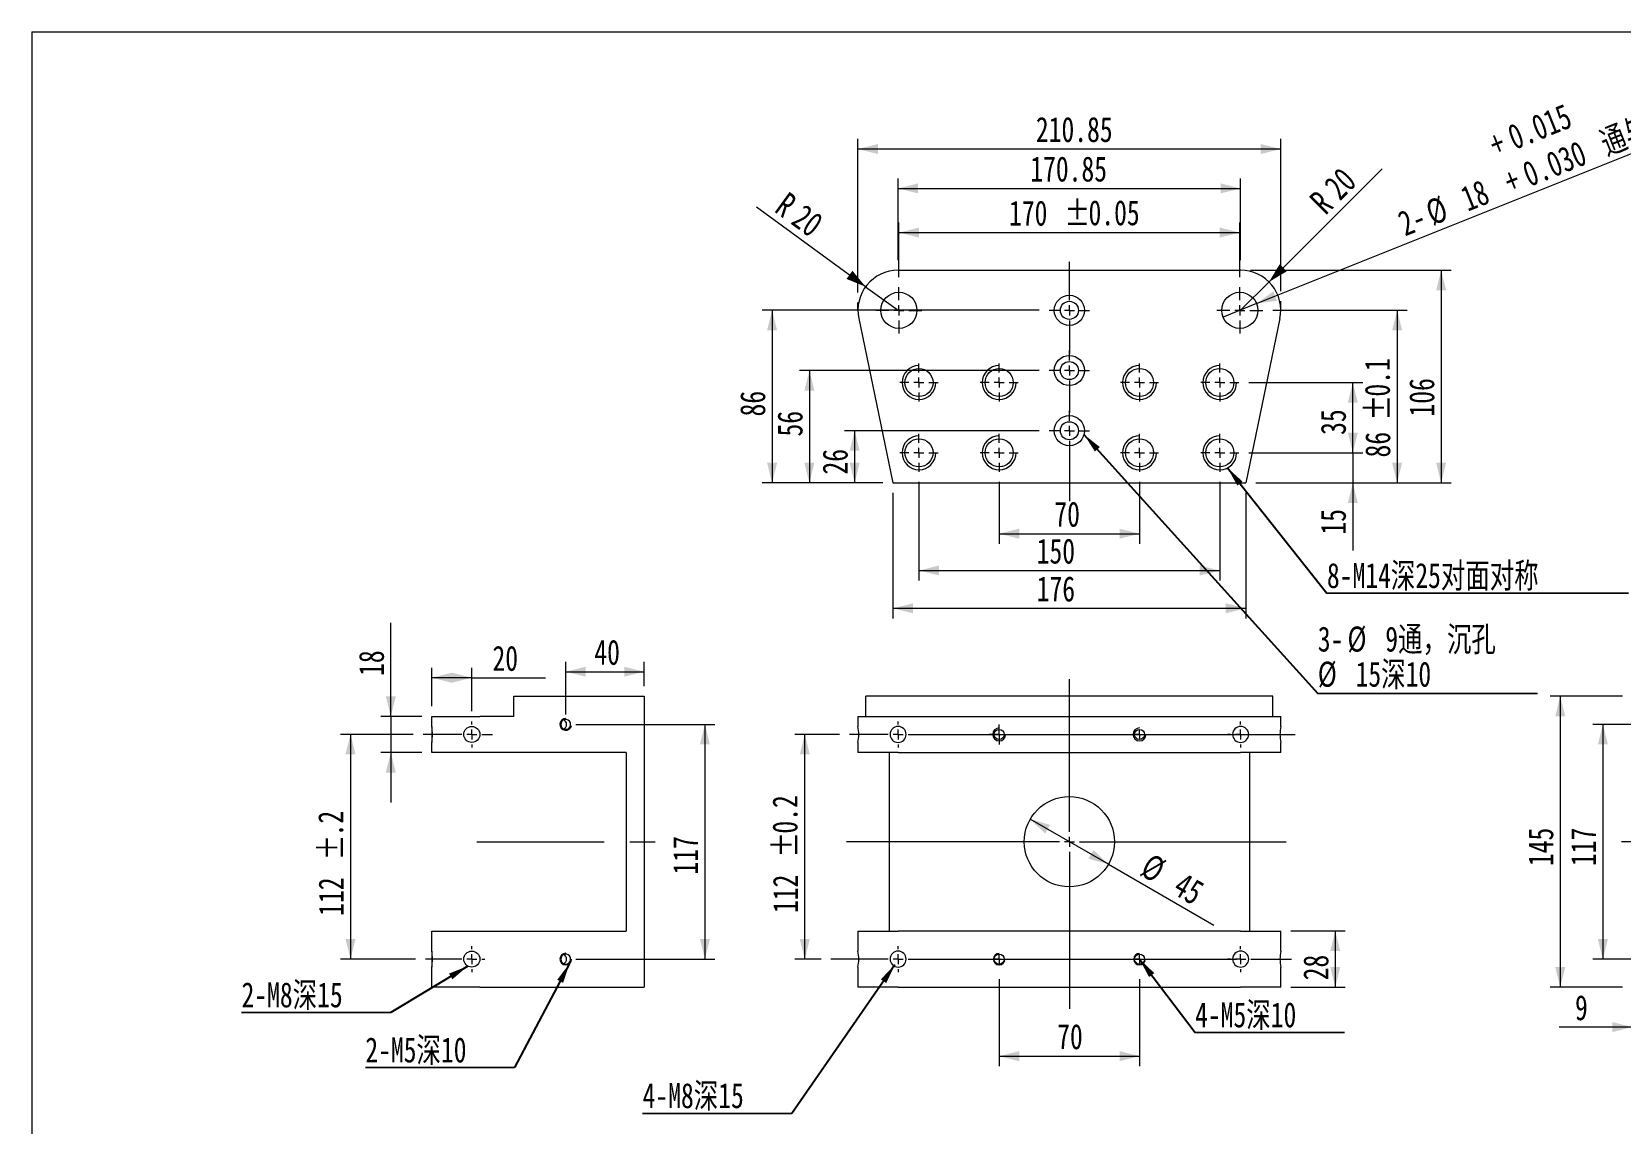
# Model space of a CAD drawing. Header units: millimetres. Extents: x 8 to 270, y 5 to 208.
# Drawn here: x 8.4 to 166.8, y 99.3 to 208.1 of the extents above; entities that cross this region are included whole.
import ezdxf

# ---------------------------------------------------------------- set-up
doc = ezdxf.new("R2010")
doc.units = ezdxf.units.MM
doc.linetypes.add('CENTERX2', pattern=[20.32, 12.7, -2.54, 2.54, -2.54])
doc.styles.add('SLDTEXTSTYLE0', font='TXT', dxfattribs={"width": 0.75})
doc.dimstyles.new('SLDDIMSTYLE0', dxfattribs={"dimtxt": 2.5, "dimasz": 2, "dimexe": 0, "dimexo": 0.0625, "dimtad": 1, "dimtoh": 1, "dimlfac": 5, "dimzin": 12, "dimdsep": 46, "dimtxsty": 'SLDTEXTSTYLE0', "dimsah": 1, "dimcen": 0.09, "dimadec": 0, "dimazin": 0, "dimtfac": 1, "dimtmove": 0, "dimatfit": 3, "dimfxl": 1, "dimtolj": 1, "dimtzin": 12, "dimarcsym": 0})
doc.dimstyles.new('SLDDIMSTYLE1', dxfattribs={"dimtxt": 2.5, "dimasz": 2, "dimexe": 0, "dimexo": 0.0625, "dimtad": 1, "dimtoh": 1, "dimlfac": 5, "dimzin": 12, "dimdsep": 46, "dimtxsty": 'SLDTEXTSTYLE0', "dimsah": 1, "dimcen": 0.09, "dimadec": 0, "dimazin": 0, "dimtfac": 1, "dimtofl": 0, "dimtmove": 0, "dimatfit": 3, "dimfxl": 1, "dimtolj": 1, "dimtzin": 12, "dimarcsym": 0})
doc.dimstyles.new('SLDDIMSTYLE2', dxfattribs={"dimtxt": 2, "dimasz": 2, "dimexe": 0, "dimexo": 0.0625, "dimgap": 0.5, "dimtad": 0, "dimtih": 1, "dimtoh": 1, "dimdec": 0, "dimzin": 0, "dimdsep": 46, "dimtxsty": 'Standard', "dimsah": 1, "dimcen": 0.09, "dimadec": 0, "dimazin": 0, "dimtfac": 1, "dimtdec": 0, "dimtofl": 0, "dimtmove": 0, "dimatfit": 3, "dimfxl": 1, "dimtolj": 1, "dimtzin": 0, "dimarcsym": 0})
doc.dimstyles.new('SLDDIMSTYLE4', dxfattribs={"dimtxt": 2.5, "dimasz": 2, "dimexe": 0, "dimexo": 0.0625, "dimtad": 1, "dimtoh": 1, "dimlfac": 5, "dimzin": 12, "dimdsep": 46, "dimtxsty": 'SLDTEXTSTYLE0', "dimsah": 1, "dimcen": 0.09, "dimadec": 0, "dimazin": 0, "dimtfac": 1, "dimtofl": 0, "dimtmove": 0, "dimatfit": 3, "dimfxl": 1, "dimtolj": 1, "dimtzin": 12, "dimarcsym": 0})
doc.dimstyles.new('SLDDIMSTYLE5', dxfattribs={"dimtxt": 2.5, "dimasz": 2, "dimexe": 0, "dimexo": 0.0625, "dimtad": 1, "dimtoh": 1, "dimdec": 3, "dimlfac": 5, "dimzin": 12, "dimdsep": 46, "dimtxsty": 'SLDTEXTSTYLE0', "dimsah": 1, "dimcen": 0.09, "dimadec": 0, "dimazin": 0, "dimtol": 1, "dimtp": 0.015, "dimtm": -0.03, "dimtfac": 1, "dimtdec": 3, "dimtmove": 0, "dimatfit": 3, "dimfxl": 1, "dimtolj": 1, "dimtzin": 0, "dimarcsym": 0})

# ---------------------------------------------------------------- blocks, each defined once
blk = doc.blocks.new('*D3')
at = {"color": 7, "linetype": 'Continuous', "lineweight": 0}
for q in [(107.97, 129.58), (126.29, 119)]:
    blk.add_line((115.76, 125.08), q, dxfattribs=at)
for points in [[(107.97, 129.58), (109.45, 128.14), (109.95, 129.01)], [(115.76, 125.08), (114.28, 126.51), (113.78, 125.64)]]:
    blk.add_solid(points, dxfattribs=at)
at = {"color": 7, "linetype": 'Continuous', "lineweight": 0, "char_height": 2.5, "attachment_point": 1, "rotation": 330, "style": 'SLDTEXTSTYLE0'}
for s, insert in [('%%c', (120.03, 126.27)), ('45', (123.3, 124.38))]:
    blk.add_mtext(s, dxfattribs=dict(at, insert=insert))
blk = doc.blocks.new('*D4')
at = {"color": 7, "linetype": 'Continuous', "lineweight": 0}
for p, q in [((88.94, 138.03), (84.48, 138.03)), ((85.48, 115.63), (85.48, 138.03)), ((87.1, 115.63), (84.48, 115.63))]:
    blk.add_line(p, q, dxfattribs=at)
for points in [[(85.48, 138.03), (84.98, 136.03), (85.98, 136.03)], [(85.48, 115.63), (85.98, 117.63), (84.98, 117.63)]]:
    blk.add_solid(points, dxfattribs=at)
at = {"color": 7, "linetype": 'Continuous', "lineweight": 0, "char_height": 2.5, "attachment_point": 1, "rotation": 90, "style": 'SLDTEXTSTYLE0'}
for s, insert in [('0.2', (82.25, 128.14)), ('%%p', (82.29, 125.76)), ('112', (82.29, 120.22))]:
    blk.add_mtext(s, dxfattribs=dict(at, insert=insert))
blk = doc.blocks.new('*D5')
at = {"color": 7, "linetype": 'Continuous', "lineweight": 0}
for p, q in [((133.95, 118.43), (139.39, 118.43)), ((138.39, 118.43), (138.39, 112.83)), ((133.95, 112.83), (139.39, 112.83))]:
    blk.add_line(p, q, dxfattribs=at)
for points in [[(138.39, 118.43), (137.89, 116.43), (138.89, 116.43)], [(138.39, 112.83), (138.89, 114.83), (137.89, 114.83)]]:
    blk.add_solid(points, dxfattribs=at)
at = {"color": 7, "linetype": 'Continuous', "lineweight": 0, "insert": (135.2, 113.51), "char_height": 2.5, "attachment_point": 1, "rotation": 90, "style": 'SLDTEXTSTYLE0'}
blk.add_mtext('28', dxfattribs=at)
blk = doc.blocks.new('*D6')
at = {"color": 7, "linetype": 'Continuous', "lineweight": 0}
for p, q in [((104.87, 113.63), (104.87, 104.95)), ((118.87, 113.63), (118.87, 104.95)), ((104.87, 105.95), (118.87, 105.95))]:
    blk.add_line(p, q, dxfattribs=at)
for points in [[(104.87, 105.95), (106.87, 105.45), (106.87, 106.45)], [(118.87, 105.95), (116.87, 106.45), (116.87, 105.45)]]:
    blk.add_solid(points, dxfattribs=at)
at = {"color": 7, "linetype": 'Continuous', "lineweight": 0, "insert": (110.65, 109.15), "char_height": 2.5, "attachment_point": 1, "style": 'SLDTEXTSTYLE0'}
blk.add_mtext('70', dxfattribs=at)
blk = doc.blocks.new('SW_NOTE_2')
at = {"color": 0, "linetype": 'Continuous', "lineweight": 0}
for p, q in [((0, 0), (14.89, 0)), ((14.89, 0), (0, 0)), ((0, 0), (14.89, 0)), ((14.89, 0), (0, 0)), ((0, 0), (14.89, 0)), ((14.89, 0), (0, 0))]:
    blk.add_line(p, q, dxfattribs=at)
at = {"color": 0, "linetype": 'Continuous', "lineweight": 0, "insert": (0, 3.02), "char_height": 2.5, "attachment_point": 1, "style": 'SLDTEXTSTYLE0'}
blk.add_mtext('4-M5深10', dxfattribs=at)
blk = doc.blocks.new('SW_CENTERMARKSYMBOL_0')
at = {"color": 0, "linetype": 'Continuous', "lineweight": 0}
for p, q in [((0, 1), (0, 16.22)), ((-1, 0), (-22.23, 0)), ((0, 0), (-0.5, 0)), ((0, 0), (0, 0.5)), ((0, 0), (0, -0.5)), ((0, 0), (0.5, 0)), ((1, 0), (21.62, 0)), ((0, -1), (0, -16.67))]:
    blk.add_line(p, q, dxfattribs=at)
blk = doc.blocks.new('SW_CENTERMARKSYMBOL_1')
at = {"color": 0, "linetype": 'Continuous', "lineweight": 0}
for p, q in [((-1, 0), (-4.84, 0)), ((0, 0), (-0.5, 0)), ((0, 1), (0, 1.3)), ((0, 0), (0, 0.5)), ((0, 0), (0, -0.5)), ((0, 0), (0.5, 0)), ((1, 0), (39.6, 0)), ((0, -1), (0, -1.3))]:
    blk.add_line(p, q, dxfattribs=at)
blk = doc.blocks.new('SW_CENTERMARKSYMBOL_2')
at = {"color": 0, "linetype": 'Continuous', "lineweight": 0}
for p, q in [((-1, 0), (-6.69, 0)), ((0, 0), (-0.5, 0)), ((0, 1), (0, 1.3)), ((0, 0), (0, 0.5)), ((0, 0), (0, -0.5)), ((0, 0), (0.5, 0)), ((1, 0), (33.74, 0)), ((0, -1), (0, -1.3))]:
    blk.add_line(p, q, dxfattribs=at)
blk = doc.blocks.new('SW_CENTERMARKSYMBOL_3')
at = {"color": 0, "linetype": 'Continuous', "lineweight": 0}
for p, q in [((-1, 0), (-1.3, 0)), ((0, 0), (-0.5, 0)), ((0, 1), (0, 1.3)), ((0, 0), (0, 0.5)), ((0, 0), (0, -0.5)), ((0, 0), (0.5, 0)), ((1, 0), (1.3, 0)), ((0, -1), (0, -1.3))]:
    blk.add_line(p, q, dxfattribs=at)
blk = doc.blocks.new('SW_CENTERMARKSYMBOL_4')
at = {"color": 0, "linetype": 'Continuous', "lineweight": 0}
for p, q in [((-1, 0), (-1.3, 0)), ((0, 0), (-0.5, 0)), ((0, 1), (0, 1.3)), ((0, 0), (0, 0.5)), ((0, 0), (0, -0.5)), ((0, 0), (0.5, 0)), ((1, 0), (5.08, 0)), ((0, -1), (0, -1.3))]:
    blk.add_line(p, q, dxfattribs=at)
blk = doc.blocks.new('SW_CENTERMARKSYMBOL_5')
at = {"color": 0, "linetype": 'Continuous', "lineweight": 0}
for p, q in [((-0.5, 0), (-1, 0)), ((0, 0), (-0.5, 0)), ((0, 0.5), (0, 1)), ((0, 0), (0, 0.5)), ((0, 0), (0, -0.5)), ((0, 0), (0.5, 0)), ((0.5, 0), (1, 0)), ((0, -0.5), (0, -1))]:
    blk.add_line(p, q, dxfattribs=at)
blk = doc.blocks.new('SW_CENTERMARKSYMBOL_6')
at = {"color": 0, "linetype": 'Continuous', "lineweight": 0}
for q in [(-0.5, 0), (0, 0.5), (0, -0.5), (0.5, 0)]:
    blk.add_line((0, 0), q, dxfattribs=at)
blk = doc.blocks.new('SW_CENTERMARKSYMBOL_7')
at = {"color": 0, "linetype": 'Continuous', "lineweight": 0}
for q in [(-0.5, 0), (0, 0.5), (0, -0.5), (0.5, 0)]:
    blk.add_line((0, 0), q, dxfattribs=at)
blk = doc.blocks.new('SW_CENTERMARKSYMBOL_8')
at = {"color": 0, "linetype": 'Continuous', "lineweight": 0}
for q in [(-0.5, 0), (0, 0.5), (0, -0.5), (0.5, 0)]:
    blk.add_line((0, 0), q, dxfattribs=at)
blk = doc.blocks.new('*D31')
at = {"color": 7, "linetype": 'Continuous', "lineweight": 0}
for p, q in [((90.78, 182.09), (90.78, 197.39)), ((132.95, 182.22), (132.95, 197.39)), ((132.95, 196.39), (90.78, 196.39))]:
    blk.add_line(p, q, dxfattribs=at)
for points in [[(90.78, 196.39), (92.78, 195.89), (92.78, 196.89)], [(132.95, 196.39), (130.95, 196.89), (130.95, 195.89)]]:
    blk.add_solid(points, dxfattribs=at)
at = {"color": 7, "linetype": 'Continuous', "lineweight": 0, "insert": (108.53, 199.59), "char_height": 2.5, "attachment_point": 1, "style": 'SLDTEXTSTYLE0'}
blk.add_mtext('210.85', dxfattribs=at)
blk = doc.blocks.new('*D32')
at = {"color": 7, "linetype": 'Continuous', "lineweight": 0}
for p, q in [((94.87, 183.61), (94.87, 189.06)), ((128.87, 183.61), (128.87, 189.06)), ((94.87, 188.06), (128.87, 188.06))]:
    blk.add_line(p, q, dxfattribs=at)
for points in [[(94.87, 188.06), (96.87, 187.56), (96.87, 188.56)], [(128.87, 188.06), (126.87, 188.56), (126.87, 187.56)]]:
    blk.add_solid(points, dxfattribs=at)
at = {"color": 7, "linetype": 'Continuous', "lineweight": 0, "char_height": 2.5, "attachment_point": 1, "style": 'SLDTEXTSTYLE0'}
for s, insert in [('170', (105.85, 191.25)), ('%%p', (111.39, 191.25)), ('0.05', (113.78, 191.29))]:
    blk.add_mtext(s, dxfattribs=dict(at, insert=insert))
blk = doc.blocks.new('*D33')
at = {"color": 7, "linetype": 'Continuous', "lineweight": 0}
for p, q in [((96.87, 163.21), (96.87, 153.37)), ((126.87, 163.21), (126.87, 153.37)), ((96.87, 154.37), (126.87, 154.37))]:
    blk.add_line(p, q, dxfattribs=at)
for points in [[(96.87, 154.37), (98.87, 153.87), (98.87, 154.87)], [(126.87, 154.37), (124.87, 154.87), (124.87, 153.87)]]:
    blk.add_solid(points, dxfattribs=at)
at = {"color": 7, "linetype": 'Continuous', "lineweight": 0, "insert": (108.61, 157.56), "char_height": 2.5, "attachment_point": 1, "style": 'SLDTEXTSTYLE0'}
blk.add_mtext('150', dxfattribs=at)
blk = doc.blocks.new('*D34')
at = {"color": 7, "linetype": 'Continuous', "lineweight": 0}
for p, q in [((104.87, 163.21), (104.87, 157.04)), ((118.87, 163.21), (118.87, 157.04)), ((104.87, 158.04), (118.87, 158.04))]:
    blk.add_line(p, q, dxfattribs=at)
for points in [[(104.87, 158.04), (106.87, 157.54), (106.87, 158.54)], [(118.87, 158.04), (116.87, 158.54), (116.87, 157.54)]]:
    blk.add_solid(points, dxfattribs=at)
at = {"color": 7, "linetype": 'Continuous', "lineweight": 0, "insert": (110.37, 161.24), "char_height": 2.5, "attachment_point": 1, "style": 'SLDTEXTSTYLE0'}
blk.add_mtext('70', dxfattribs=at)
blk = doc.blocks.new('*D35')
at = {"color": 7, "linetype": 'Continuous', "lineweight": 0}
for p, q in [((140.14, 166.11), (140.14, 171.11)), ((129.77, 166.11), (141.14, 166.11)), ((140.14, 166.11), (140.14, 163.11)), ((130.47, 163.11), (141.14, 163.11)), ((140.14, 163.11), (140.14, 156.36))]:
    blk.add_line(p, q, dxfattribs=at)
for points in [[(140.14, 166.11), (140.64, 168.11), (139.64, 168.11)], [(140.14, 163.11), (139.64, 161.11), (140.64, 161.11)]]:
    blk.add_solid(points, dxfattribs=at)
at = {"color": 7, "linetype": 'Continuous', "lineweight": 0, "insert": (136.94, 157.95), "char_height": 2.5, "attachment_point": 1, "rotation": 90, "style": 'SLDTEXTSTYLE0'}
blk.add_mtext('15', dxfattribs=at)
blk = doc.blocks.new('*D36')
at = {"color": 7, "linetype": 'Continuous', "lineweight": 0}
for p, q in [((129.77, 173.11), (141.14, 173.11)), ((140.14, 166.11), (140.14, 173.11)), ((129.77, 166.11), (141.14, 166.11))]:
    blk.add_line(p, q, dxfattribs=at)
for points in [[(140.14, 173.11), (139.64, 171.11), (140.64, 171.11)], [(140.14, 166.11), (140.64, 168.11), (139.64, 168.11)]]:
    blk.add_solid(points, dxfattribs=at)
at = {"color": 7, "linetype": 'Continuous', "lineweight": 0, "insert": (136.94, 167.89), "char_height": 2.5, "attachment_point": 1, "rotation": 90, "style": 'SLDTEXTSTYLE0'}
blk.add_mtext('35', dxfattribs=at)
blk = doc.blocks.new('*D37')
at = {"color": 7, "linetype": 'Continuous', "lineweight": 0}
for p, q in [((132.17, 180.31), (145.56, 180.31)), ((144.56, 180.31), (144.56, 163.11)), ((130.47, 163.11), (145.56, 163.11))]:
    blk.add_line(p, q, dxfattribs=at)
for points in [[(144.56, 180.31), (144.06, 178.31), (145.06, 178.31)], [(144.56, 163.11), (145.06, 165.11), (144.06, 165.11)]]:
    blk.add_solid(points, dxfattribs=at)
at = {"color": 7, "linetype": 'Continuous', "lineweight": 0, "char_height": 2.5, "attachment_point": 1, "rotation": 90, "style": 'SLDTEXTSTYLE0'}
for s, insert in [('0.1', (141.33, 171.71)), ('%%p', (141.37, 169.33)), ('86', (141.37, 165.64))]:
    blk.add_mtext(s, dxfattribs=dict(at, insert=insert))
blk = doc.blocks.new('*D38')
at = {"color": 7, "linetype": 'Continuous', "lineweight": 0}
for p, q in [((129.95, 184.31), (149.95, 184.31)), ((148.95, 184.31), (148.95, 163.11)), ((130.47, 163.11), (149.95, 163.11))]:
    blk.add_line(p, q, dxfattribs=at)
for points in [[(148.95, 184.31), (148.45, 182.31), (149.45, 182.31)], [(148.95, 163.11), (149.45, 165.11), (148.45, 165.11)]]:
    blk.add_solid(points, dxfattribs=at)
at = {"color": 7, "linetype": 'Continuous', "lineweight": 0, "insert": (145.76, 169.72), "char_height": 2.5, "attachment_point": 1, "rotation": 90, "style": 'SLDTEXTSTYLE0'}
blk.add_mtext('106', dxfattribs=at)
blk = doc.blocks.new('*D39')
at = {"color": 7, "linetype": 'Continuous', "lineweight": 0}
for p, q in [((94.78, 185.31), (94.78, 193.46)), ((128.95, 185.31), (128.95, 193.46)), ((94.78, 192.46), (128.95, 192.46))]:
    blk.add_line(p, q, dxfattribs=at)
for points in [[(94.78, 192.46), (96.78, 191.96), (96.78, 192.96)], [(128.95, 192.46), (126.95, 192.96), (126.95, 191.96)]]:
    blk.add_solid(points, dxfattribs=at)
at = {"color": 7, "linetype": 'Continuous', "lineweight": 0, "insert": (107.97, 195.65), "char_height": 2.5, "attachment_point": 1, "style": 'SLDTEXTSTYLE0'}
blk.add_mtext('170.85', dxfattribs=at)
blk = doc.blocks.new('*D40')
at = {"color": 7, "linetype": 'Continuous', "lineweight": 0}
for p, q in [((94.27, 162.11), (94.27, 149.6)), ((129.47, 162.11), (129.47, 149.6)), ((94.27, 150.6), (129.47, 150.6))]:
    blk.add_line(p, q, dxfattribs=at)
for points in [[(94.27, 150.6), (96.27, 150.1), (96.27, 151.1)], [(129.47, 150.6), (127.47, 151.1), (127.47, 150.1)]]:
    blk.add_solid(points, dxfattribs=at)
at = {"color": 7, "linetype": 'Continuous', "lineweight": 0, "insert": (108.61, 153.79), "char_height": 2.5, "attachment_point": 1, "style": 'SLDTEXTSTYLE0'}
blk.add_mtext('176', dxfattribs=at)
blk = doc.blocks.new('*D41')
at = {"color": 7, "linetype": 'Continuous', "lineweight": 0}
for q in [(80.67, 190.59), (94.78, 180.31)]:
    blk.add_line((91.55, 182.66), q, dxfattribs=at)
blk.add_solid([(91.55, 182.66), (90.23, 184.25), (89.64, 183.44)], dxfattribs=at)
at = {"color": 7, "linetype": 'Continuous', "lineweight": 0, "char_height": 2.5, "attachment_point": 1, "rotation": 323.9267, "style": 'SLDTEXTSTYLE0'}
for s, insert in [('R', (83.82, 192.22)), ('20', (85.46, 191.02))]:
    blk.add_mtext(s, dxfattribs=dict(at, insert=insert))
blk = doc.blocks.new('*D42')
at = {"color": 7, "linetype": 'Continuous', "lineweight": 0}
for q in [(143.06, 194.42), (128.95, 180.31)]:
    blk.add_line((131.78, 183.14), q, dxfattribs=at)
blk.add_solid([(131.78, 183.14), (133.55, 184.2), (132.84, 184.9)], dxfattribs=at)
at = {"color": 7, "linetype": 'Continuous', "lineweight": 0, "char_height": 2.5, "attachment_point": 1, "rotation": 45, "style": 'SLDTEXTSTYLE0'}
for s, insert in [('20', (137.08, 192.93)), ('R', (135.65, 191.5))]:
    blk.add_mtext(s, dxfattribs=dict(at, insert=insert))
blk = doc.blocks.new('*D43')
at = {"color": 7, "linetype": 'Continuous', "lineweight": 0}
for p, q in [((108.87, 168.31), (89.45, 168.31)), ((90.45, 168.31), (90.45, 163.11)), ((93.27, 163.11), (89.45, 163.11))]:
    blk.add_line(p, q, dxfattribs=at)
for points in [[(90.45, 168.31), (89.95, 166.31), (90.95, 166.31)], [(90.45, 163.11), (90.95, 165.11), (89.95, 165.11)]]:
    blk.add_solid(points, dxfattribs=at)
at = {"color": 7, "linetype": 'Continuous', "lineweight": 0, "insert": (87.25, 163.94), "char_height": 2.5, "attachment_point": 1, "rotation": 90, "style": 'SLDTEXTSTYLE0'}
blk.add_mtext('26', dxfattribs=at)
blk = doc.blocks.new('*D44')
at = {"color": 7, "linetype": 'Continuous', "lineweight": 0}
for p, q in [((108.87, 174.31), (84.94, 174.31)), ((85.94, 174.31), (85.94, 163.11)), ((93.27, 163.11), (84.94, 163.11))]:
    blk.add_line(p, q, dxfattribs=at)
for points in [[(85.94, 174.31), (85.44, 172.31), (86.44, 172.31)], [(85.94, 163.11), (86.44, 165.11), (85.44, 165.11)]]:
    blk.add_solid(points, dxfattribs=at)
at = {"color": 7, "linetype": 'Continuous', "lineweight": 0, "insert": (82.75, 167.73), "char_height": 2.5, "attachment_point": 1, "rotation": 90, "style": 'SLDTEXTSTYLE0'}
blk.add_mtext('56', dxfattribs=at)
blk = doc.blocks.new('*D45')
at = {"color": 7, "linetype": 'Continuous', "lineweight": 0}
for p, q in [((108.87, 180.31), (81.22, 180.31)), ((82.22, 180.31), (82.22, 163.11)), ((93.27, 163.11), (81.22, 163.11))]:
    blk.add_line(p, q, dxfattribs=at)
for points in [[(82.22, 180.31), (81.72, 178.31), (82.72, 178.31)], [(82.22, 163.11), (82.72, 165.11), (81.72, 165.11)]]:
    blk.add_solid(points, dxfattribs=at)
at = {"color": 7, "linetype": 'Continuous', "lineweight": 0, "insert": (79.03, 169.73), "char_height": 2.5, "attachment_point": 1, "rotation": 90, "style": 'SLDTEXTSTYLE0'}
blk.add_mtext('86', dxfattribs=at)
blk = doc.blocks.new('*D46')
at = {"color": 7, "linetype": 'Continuous', "lineweight": 0}
for q in [(185.75, 203.1), (127.2, 179.64)]:
    blk.add_line((130.54, 180.98), q, dxfattribs=at)
blk.add_solid([(130.54, 180.98), (132.58, 181.26), (132.21, 182.19)], dxfattribs=at)
at = {"color": 7, "linetype": 'Continuous', "lineweight": 0, "char_height": 2.5, "attachment_point": 1, "rotation": 21.8323, "style": 'SLDTEXTSTYLE0'}
for s, insert in [('通与对面同心', (164.53, 198.02)), ('0.015', (155.34, 198.61)), ('+', (153.47, 197.86)), ('0.030', (156.82, 194.92)), ('+', (154.95, 194.17)), ('%%c', (147.16, 191.06)), ('18', (150.66, 192.46)), ('2-', (144.41, 189.99))]:
    blk.add_mtext(s, dxfattribs=dict(at, insert=insert))
blk = doc.blocks.new('SW_NOTE_3')
at = {"color": 0, "linetype": 'Continuous', "lineweight": 0}
for p, q in [((0, 0), (30.07, 0)), ((30.07, 0), (0, 0)), ((0, 0), (30.07, 0)), ((30.07, 0), (0, 0)), ((0, 0), (30.07, 0)), ((30.07, 0), (0, 0))]:
    blk.add_line(p, q, dxfattribs=at)
at = {"color": 0, "linetype": 'Continuous', "lineweight": 0, "insert": (0, 3.02), "char_height": 2.5, "attachment_point": 1, "style": 'SLDTEXTSTYLE0'}
blk.add_mtext('8-M14深25对面对称', dxfattribs=at)
blk = doc.blocks.new('SW_NOTE_4')
at = {"color": 0, "linetype": 'Continuous', "lineweight": 0}
for p, q in [((0, 0), (21.91, 0)), ((21.91, 0), (0, 0)), ((0, 0), (21.91, 0)), ((21.91, 0), (0, 0)), ((0, 0), (21.91, 0)), ((21.91, 0), (0, 0))]:
    blk.add_line(p, q, dxfattribs=at)
at = {"color": 0, "linetype": 'Continuous', "lineweight": 0, "char_height": 2.5, "attachment_point": 1, "style": 'SLDTEXTSTYLE0'}
for s, insert in [('3-', (0, 6.69, 14.5)), ('%%c', (2.96, 6.69, 14.5)), ('9通，沉孔', (6.73, 6.69, 14.5)), ('%%c', (0, 3.19, 14.5)), ('15深10', (3.77, 3.19, 14.5))]:
    blk.add_mtext(s, dxfattribs=dict(at, insert=insert))
blk = doc.blocks.new('SW_CENTERMARKSYMBOL_22')
at = {"color": 0, "linetype": 'Continuous', "lineweight": 0}
for p, q in [((0, 1), (0, 2)), ((-1, 0), (-2, 0)), ((0, 0), (-0.5, 0)), ((0, 0), (0, 0.5)), ((0, 0), (0, -0.5)), ((0, 0), (0.5, 0)), ((1, 0), (2, 0)), ((0, -1), (0, -7.01))]:
    blk.add_line(p, q, dxfattribs=at)
blk = doc.blocks.new('SW_CENTERMARKSYMBOL_23')
at = {"color": 0, "linetype": 'Continuous', "lineweight": 0}
for p, q in [((0, 1), (0, 2)), ((-1, 0), (-2, 0)), ((0, 0), (-0.5, 0)), ((0, 0), (0, 0.5)), ((0, 0), (0, -0.5)), ((0, 0), (0.5, 0)), ((1, 0), (2, 0)), ((0, -1), (0, -4.22))]:
    blk.add_line(p, q, dxfattribs=at)
blk = doc.blocks.new('SW_CENTERMARKSYMBOL_24')
at = {"color": 0, "linetype": 'Continuous', "lineweight": 0}
for p, q in [((0, 1), (0, 4.82)), ((-1, 0), (-2, 0)), ((0, 0), (-0.5, 0)), ((0, 0), (0, 0.5)), ((0, 0), (0, -0.5)), ((0, 0), (0.5, 0)), ((1, 0), (2, 0)), ((0, -1), (0, -4.34))]:
    blk.add_line(p, q, dxfattribs=at)
blk = doc.blocks.new('SW_CENTERMARKSYMBOL_25')
at = {"color": 0, "linetype": 'Continuous', "lineweight": 0}
for p, q in [((0, 1), (0, 2.3)), ((-1, 0), (-2.3, 0)), ((0, 0), (-0.5, 0)), ((0, 0), (0, 0.5)), ((0, 0), (0, -0.5)), ((0, 0), (0.5, 0)), ((1, 0), (2.3, 0)), ((0, -1), (0, -2.3))]:
    blk.add_line(p, q, dxfattribs=at)
blk = doc.blocks.new('SW_CENTERMARKSYMBOL_26')
at = {"color": 0, "linetype": 'Continuous', "lineweight": 0}
for p, q in [((0, 1), (0, 2.3)), ((-1, 0), (-2.3, 0)), ((0, 0), (-0.5, 0)), ((0, 0), (0, 0.5)), ((0, 0), (0, -0.5)), ((0, 0), (0.5, 0)), ((1, 0), (2.3, 0)), ((0, -1), (0, -2.3))]:
    blk.add_line(p, q, dxfattribs=at)
blk = doc.blocks.new('SW_CENTERMARKSYMBOL_27')
at = {"color": 0, "linetype": 'Continuous', "lineweight": 0}
for p, q in [((0, 1), (0, 1.9)), ((-1, 0), (-1.9, 0)), ((0, 0), (-0.5, 0)), ((0, 0), (0, 0.5)), ((0, 0), (0, -0.5)), ((0, 0), (0.5, 0)), ((1, 0), (1.9, 0)), ((0, -1), (0, -1.9))]:
    blk.add_line(p, q, dxfattribs=at)
blk = doc.blocks.new('SW_CENTERMARKSYMBOL_28')
at = {"color": 0, "linetype": 'Continuous', "lineweight": 0}
for p, q in [((0, 1), (0, 1.9)), ((-1, 0), (-1.9, 0)), ((0, 0), (-0.5, 0)), ((0, 0), (0, 0.5)), ((0, 0), (0, -0.5)), ((0, 0), (0.5, 0)), ((1, 0), (1.9, 0)), ((0, -1), (0, -1.9))]:
    blk.add_line(p, q, dxfattribs=at)
blk = doc.blocks.new('SW_CENTERMARKSYMBOL_29')
at = {"color": 0, "linetype": 'Continuous', "lineweight": 0}
for p, q in [((0, 1), (0, 1.9)), ((-1, 0), (-1.9, 0)), ((0, 0), (-0.5, 0)), ((0, 0), (0, 0.5)), ((0, 0), (0, -0.5)), ((0, 0), (0.5, 0)), ((1, 0), (1.9, 0)), ((0, -1), (0, -1.9))]:
    blk.add_line(p, q, dxfattribs=at)
blk = doc.blocks.new('SW_CENTERMARKSYMBOL_30')
at = {"color": 0, "linetype": 'Continuous', "lineweight": 0}
for p, q in [((0, 1), (0, 1.9)), ((-1, 0), (-1.9, 0)), ((0, 0), (-0.5, 0)), ((0, 0), (0, 0.5)), ((0, 0), (0, -0.5)), ((0, 0), (0.5, 0)), ((1, 0), (1.9, 0)), ((0, -1), (0, -1.9))]:
    blk.add_line(p, q, dxfattribs=at)
blk = doc.blocks.new('SW_CENTERMARKSYMBOL_31')
at = {"color": 0, "linetype": 'Continuous', "lineweight": 0}
for p, q in [((0, 1), (0, 1.9)), ((-1, 0), (-1.9, 0)), ((0, 0), (-0.5, 0)), ((0, 0), (0, 0.5)), ((0, 0), (0, -0.5)), ((0, 0), (0.5, 0)), ((1, 0), (1.9, 0)), ((0, -1), (0, -1.9))]:
    blk.add_line(p, q, dxfattribs=at)
blk = doc.blocks.new('SW_CENTERMARKSYMBOL_32')
at = {"color": 0, "linetype": 'Continuous', "lineweight": 0}
for p, q in [((0, 1), (0, 1.9)), ((-1, 0), (-1.9, 0)), ((0, 0), (-0.5, 0)), ((0, 0), (0, 0.5)), ((0, 0), (0, -0.5)), ((0, 0), (0.5, 0)), ((1, 0), (1.9, 0)), ((0, -1), (0, -1.9))]:
    blk.add_line(p, q, dxfattribs=at)
blk = doc.blocks.new('SW_CENTERMARKSYMBOL_33')
at = {"color": 0, "linetype": 'Continuous', "lineweight": 0}
for p, q in [((0, 1), (0, 1.9)), ((-1, 0), (-1.9, 0)), ((0, 0), (-0.5, 0)), ((0, 0), (0, 0.5)), ((0, 0), (0, -0.5)), ((0, 0), (0.5, 0)), ((1, 0), (1.9, 0)), ((0, -1), (0, -1.9))]:
    blk.add_line(p, q, dxfattribs=at)
blk = doc.blocks.new('SW_CENTERMARKSYMBOL_34')
at = {"color": 0, "linetype": 'Continuous', "lineweight": 0}
for p, q in [((0, 1), (0, 1.9)), ((-1, 0), (-1.9, 0)), ((0, 0), (-0.5, 0)), ((0, 0), (0, 0.5)), ((0, 0), (0, -0.5)), ((0, 0), (0.5, 0)), ((1, 0), (1.9, 0)), ((0, -1), (0, -1.9))]:
    blk.add_line(p, q, dxfattribs=at)
blk = doc.blocks.new('*D68')
at = {"color": 7, "linetype": 'Continuous', "lineweight": 0}
for p, q in [((167.03, 141.83), (159.83, 141.83)), ((160.83, 141.83), (160.83, 112.83)), ((167.03, 112.83), (159.83, 112.83))]:
    blk.add_line(p, q, dxfattribs=at)
for points in [[(160.83, 141.83), (160.33, 139.83), (161.33, 139.83)], [(160.83, 112.83), (161.33, 114.83), (160.33, 114.83)]]:
    blk.add_solid(points, dxfattribs=at)
at = {"color": 7, "linetype": 'Continuous', "lineweight": 0, "insert": (157.63, 124.9), "char_height": 2.5, "attachment_point": 1, "rotation": 90, "style": 'SLDTEXTSTYLE0'}
blk.add_mtext('145', dxfattribs=at)
blk = doc.blocks.new('*D70')
at = {"color": 7, "linetype": 'Continuous', "lineweight": 0}
for p, q in [((169.83, 117.43), (169.83, 107.85)), ((168.03, 111.83), (168.03, 107.85)), ((168.03, 108.85), (160.71, 108.85)), ((168.03, 108.85), (169.83, 108.85)), ((169.83, 108.85), (174.83, 108.85))]:
    blk.add_line(p, q, dxfattribs=at)
for points in [[(168.03, 108.85), (166.03, 109.35), (166.03, 108.35)], [(169.83, 108.85), (171.83, 108.35), (171.83, 109.35)]]:
    blk.add_solid(points, dxfattribs=at)
at = {"color": 7, "linetype": 'Continuous', "lineweight": 0, "insert": (162.3, 112.04), "char_height": 2.5, "attachment_point": 1, "style": 'SLDTEXTSTYLE0'}
blk.add_mtext('9', dxfattribs=at)
blk = doc.blocks.new('*D72')
at = {"color": 7, "linetype": 'Continuous', "lineweight": 0}
for p, q in [((174.86, 139.03), (164.08, 139.03)), ((165.08, 139.03), (165.08, 115.63)), ((174.86, 115.63), (164.08, 115.63))]:
    blk.add_line(p, q, dxfattribs=at)
for points in [[(165.08, 139.03), (164.58, 137.03), (165.58, 137.03)], [(165.08, 115.63), (165.58, 117.63), (164.58, 117.63)]]:
    blk.add_solid(points, dxfattribs=at)
at = {"color": 7, "linetype": 'Continuous', "lineweight": 0, "insert": (161.89, 124.9), "char_height": 2.5, "attachment_point": 1, "rotation": 90, "style": 'SLDTEXTSTYLE0'}
blk.add_mtext('117', dxfattribs=at)
blk = doc.blocks.new('*D76')
at = {"color": 7, "linetype": 'Continuous', "lineweight": 0}
for p, q in [((48.27, 140.83), (48.27, 144.68)), ((52.27, 140.33), (52.27, 144.68)), ((52.27, 143.68), (48.27, 143.68)), ((52.27, 143.68), (59.61, 143.68))]:
    blk.add_line(p, q, dxfattribs=at)
for points in [[(48.27, 143.68), (50.27, 143.18), (50.27, 144.18)], [(52.27, 143.68), (50.27, 144.18), (50.27, 143.18)]]:
    blk.add_solid(points, dxfattribs=at)
at = {"color": 7, "linetype": 'Continuous', "lineweight": 0, "insert": (54.33, 146.87), "char_height": 2.5, "attachment_point": 1, "style": 'SLDTEXTSTYLE0'}
blk.add_mtext('20', dxfattribs=at)
blk = doc.blocks.new('*D77')
at = {"color": 7, "linetype": 'Continuous', "lineweight": 0}
for p, q in [((46.43, 138.03), (39.17, 138.03)), ((40.17, 138.03), (40.17, 115.63)), ((46.66, 115.63), (39.17, 115.63))]:
    blk.add_line(p, q, dxfattribs=at)
for points in [[(40.17, 138.03), (39.67, 136.03), (40.67, 136.03)], [(40.17, 115.63), (40.67, 117.63), (39.67, 117.63)]]:
    blk.add_solid(points, dxfattribs=at)
at = {"color": 7, "linetype": 'Continuous', "lineweight": 0, "char_height": 2.5, "attachment_point": 1, "rotation": 90, "style": 'SLDTEXTSTYLE0'}
for s, insert in [('.2', (36.94, 127.86)), ('%%p', (36.98, 125.48)), ('112', (36.98, 119.94))]:
    blk.add_mtext(s, dxfattribs=dict(at, insert=insert))
blk = doc.blocks.new('*D78')
at = {"color": 7, "linetype": 'Continuous', "lineweight": 0}
for p, q in [((44.19, 139.83), (44.19, 149.14)), ((47.27, 139.83), (43.19, 139.83)), ((44.19, 139.83), (44.19, 136.23)), ((47.27, 136.23), (43.19, 136.23)), ((44.19, 136.23), (44.19, 131.23))]:
    blk.add_line(p, q, dxfattribs=at)
for points in [[(44.19, 139.83), (44.69, 141.83), (43.69, 141.83)], [(44.19, 136.23), (43.69, 134.23), (44.69, 134.23)]]:
    blk.add_solid(points, dxfattribs=at)
at = {"color": 7, "linetype": 'Continuous', "lineweight": 0, "insert": (41, 143.86), "char_height": 2.5, "attachment_point": 1, "rotation": 90, "style": 'SLDTEXTSTYLE0'}
blk.add_mtext('18', dxfattribs=at)
blk = doc.blocks.new('*D79')
at = {"color": 7, "linetype": 'Continuous', "lineweight": 0}
for p, q in [((62.64, 139.03), (76.52, 139.03)), ((75.52, 139.03), (75.52, 115.63)), ((62.64, 115.63), (76.52, 115.63))]:
    blk.add_line(p, q, dxfattribs=at)
for points in [[(75.52, 139.03), (75.02, 137.03), (76.02, 137.03)], [(75.52, 115.63), (76.02, 117.63), (75.02, 117.63)]]:
    blk.add_solid(points, dxfattribs=at)
at = {"color": 7, "linetype": 'Continuous', "lineweight": 0, "insert": (72.33, 124.06), "char_height": 2.5, "attachment_point": 1, "rotation": 90, "style": 'SLDTEXTSTYLE0'}
blk.add_mtext('117', dxfattribs=at)
blk = doc.blocks.new('*D80')
at = {"color": 7, "linetype": 'Continuous', "lineweight": 0}
for p, q in [((61.64, 140.03), (61.64, 145.28)), ((61.64, 144.28), (69.47, 144.28)), ((69.47, 142.83), (69.47, 145.28))]:
    blk.add_line(p, q, dxfattribs=at)
for points in [[(61.64, 144.28), (63.64, 143.78), (63.64, 144.78)], [(69.47, 144.28), (67.47, 144.78), (67.47, 143.78)]]:
    blk.add_solid(points, dxfattribs=at)
at = {"color": 7, "linetype": 'Continuous', "lineweight": 0, "insert": (64.49, 147.47), "char_height": 2.5, "attachment_point": 1, "style": 'SLDTEXTSTYLE0'}
blk.add_mtext('40', dxfattribs=at)
blk = doc.blocks.new('SW_NOTE_7')
at = {"color": 0, "linetype": 'Continuous', "lineweight": 0}
for p, q in [((-14.89, 0), (0, 0)), ((0, 0), (-14.89, 0)), ((-14.89, 0), (0, 0)), ((0, 0), (-14.89, 0)), ((-14.89, 0), (0, 0)), ((0, 0), (-14.89, 0))]:
    blk.add_line(p, q, dxfattribs=at)
at = {"color": 0, "linetype": 'Continuous', "lineweight": 0, "insert": (-14.89, 3.02, 21.07), "char_height": 2.5, "attachment_point": 1, "style": 'SLDTEXTSTYLE0'}
blk.add_mtext('2-M8深15', dxfattribs=at)
blk = doc.blocks.new('SW_NOTE_8')
at = {"color": 0, "linetype": 'Continuous', "lineweight": 0}
for p, q in [((-14.89, 0), (0, 0)), ((0, 0), (-14.89, 0)), ((-14.89, 0), (0, 0)), ((0, 0), (-14.89, 0)), ((-14.89, 0), (0, 0)), ((0, 0), (-14.89, 0))]:
    blk.add_line(p, q, dxfattribs=at)
at = {"color": 0, "linetype": 'Continuous', "lineweight": 0, "insert": (-14.89, 3.02), "char_height": 2.5, "attachment_point": 1, "style": 'SLDTEXTSTYLE0'}
blk.add_mtext('4-M8深15', dxfattribs=at)
blk = doc.blocks.new('SW_NOTE_10')
at = {"color": 0, "linetype": 'Continuous', "lineweight": 0}
for p, q in [((-14.89, 0), (0, 0)), ((0, 0), (-14.89, 0)), ((-14.89, 0), (0, 0)), ((0, 0), (-14.89, 0)), ((-14.89, 0), (0, 0)), ((0, 0), (-14.89, 0))]:
    blk.add_line(p, q, dxfattribs=at)
at = {"color": 0, "linetype": 'Continuous', "lineweight": 0, "insert": (-14.89, 3.02), "char_height": 2.5, "attachment_point": 1, "style": 'SLDTEXTSTYLE0'}
blk.add_mtext('2-M5深10', dxfattribs=at)
blk = doc.blocks.new('SW_CENTERMARKSYMBOL_37')
at = {"color": 0, "linetype": 'Continuous', "lineweight": 0}
for p, q in [((-1, 0), (-4.84, 0)), ((0, 0), (-0.5, 0)), ((0, 1), (0, 1.3)), ((0, 0), (0, 0.5)), ((0, 0), (0, -0.5)), ((0, 0), (0.5, 0)), ((1, 0), (2.06, 0)), ((0, -1), (0, -1.3))]:
    blk.add_line(p, q, dxfattribs=at)
blk = doc.blocks.new('SW_CENTERMARKSYMBOL_38')
at = {"color": 0, "linetype": 'Continuous', "lineweight": 0}
for p, q in [((-1, 0), (-4.61, 0)), ((0, 0), (-0.5, 0)), ((0, 1), (0, 1.3)), ((0, 0), (0, 0.5)), ((0, 0), (0, -0.5)), ((0, 0), (0.5, 0)), ((1, 0), (1.3, 0)), ((0, -1), (0, -1.3))]:
    blk.add_line(p, q, dxfattribs=at)

msp = doc.modelspace()

# ---------------------------------------------------------------- linework, layer by layer
at = {"color": 7, "linetype": 'Continuous', "lineweight": 0}
for p, q in [((8.380146, 208.078659), (270.000146, 208.078659)), ((8.380146, 208.078659), (8.380146, 9.958659)), ((90.783133, 180.307988), (90.783133, 181.089096)), ((132.952269, 180.307988), (132.952269, 181.220479))]:
    msp.add_line(p, q, dxfattribs=at)
at = {"color": 7, "linetype": 'Continuous', "lineweight": 15}
for p, q in [((94.783133, 184.307988), (128.952269, 184.307988)), ((129.752269, 184.227171), (129.752269, 184.227726)), ((90.861845, 179.507988), (90.86395, 179.507988)), ((90.866598, 179.495122), (94.267701, 163.107988)), ((132.868805, 179.495122), (129.467701, 163.107988)), ((132.871453, 179.507988), (132.873558, 179.507988)), ((94.267701, 163.107988), (129.467701, 163.107988)), ((56.468939, 139.827754), (56.468939, 141.827754)), ((56.468939, 141.827754), (69.468939, 141.827754)), ((69.468939, 141.827754), (69.468939, 112.827754)), ((132.165814, 141.827754), (91.569588, 141.827754)), ((91.569588, 139.827754), (91.569588, 141.827754)), ((132.165814, 139.827754), (132.165814, 141.827754)), ((48.268939, 138.827754), (48.268939, 139.827754)), ((48.268939, 139.827754), (53.081805, 139.827754)), ((56.468939, 139.827754), (53.081805, 139.827754)), ((90.783133, 139.827754), (90.783133, 138.825179)), ((90.783133, 139.827754), (94.783133, 139.827754)), ((94.783133, 139.827754), (128.952269, 139.827754)), ((128.952269, 139.827754), (132.952269, 139.827754)), ((132.952269, 138.817989), (132.952269, 139.827754)), ((48.268939, 138.827754), (48.268939, 137.227754)), ((48.268939, 136.227754), (48.268939, 137.227754)), ((90.783133, 137.237519), (90.783133, 136.227754)), ((132.952269, 136.227754), (132.952269, 137.230329)), ((53.081805, 136.227754), (48.268939, 136.227754)), ((67.668939, 136.227754), (53.081805, 136.227754)), ((67.668939, 136.227754), (67.668939, 118.427754)), ((94.783133, 136.227754), (90.783133, 136.227754)), ((93.894116, 136.227754), (93.894116, 118.427754)), ((94.783133, 136.227754), (128.952269, 136.227754)), ((132.952269, 136.227754), (128.952269, 136.227754)), ((129.841286, 136.227754), (129.841286, 118.427754)), ((48.268939, 116.427754), (48.268939, 118.427754)), ((48.268939, 118.427754), (53.081805, 118.427754)), ((53.081805, 118.427754), (67.668939, 118.427754)), ((90.783133, 118.427754), (90.783133, 116.425179)), ((90.783133, 118.427754), (94.783133, 118.427754)), ((128.952269, 118.427754), (94.783133, 118.427754)), ((128.952269, 118.427754), (132.952269, 118.427754)), ((132.952269, 116.417989), (132.952269, 118.427754)), ((48.268939, 116.427754), (48.268939, 114.827754)), ((48.268939, 112.827754), (48.268939, 114.827754)), ((90.783133, 114.837519), (90.783133, 112.827754)), ((132.952269, 112.827754), (132.952269, 114.830329)), ((53.081805, 112.827754), (48.268939, 112.827754)), ((53.081805, 112.827754), (69.468939, 112.827754)), ((94.783133, 112.827754), (90.783133, 112.827754)), ((94.783133, 112.827754), (128.952269, 112.827754)), ((132.952269, 112.827754), (128.952269, 112.827754))]:
    msp.add_line(p, q, dxfattribs=at)
at = {"color": 7, "linetype": 'CENTERX2', "lineweight": 0}
for p, q in [((52.775372, 127.327754), (71.468939, 127.327754)), ((184.722818, 127.327754), (166.029251, 127.327754))]:
    msp.add_line(p, q, dxfattribs=at)
at = {"color": 7, "linetype": 'Continuous', "lineweight": 15, "flags": 128}
for points in [[(62.125436, 139.027754), (62.095911, 139.198764), (62.010899, 139.349148), (61.880652, 139.460767), (61.720881, 139.520158), (61.550856, 139.520158), (61.391085, 139.460767), (61.260839, 139.349148), (61.175826, 139.198764), (61.146302, 139.027754), (61.175826, 138.856744), (61.260839, 138.70636), (61.391085, 138.594741), (61.550856, 138.53535), (61.720881, 138.53535), (61.880652, 138.594741), (62.010899, 138.70636), (62.095911, 138.856744), (62.125436, 139.027754)], [(62.125436, 115.627754), (62.095911, 115.798764), (62.010899, 115.949148), (61.880652, 116.060767), (61.720881, 116.120158), (61.550856, 116.120158), (61.391085, 116.060767), (61.260839, 115.949148), (61.175826, 115.798764), (61.146302, 115.627754), (61.175826, 115.456744), (61.260839, 115.30636), (61.391085, 115.194741), (61.550856, 115.13535), (61.720881, 115.13535), (61.880652, 115.194741), (62.010899, 115.30636), (62.095911, 115.456744), (62.125436, 115.627754)]]:
    msp.add_lwpolyline(points, dxfattribs=at)
at = {"color": 7, "linetype": 'Continuous', "lineweight": 15}
for centre, radius in [((94.867701, 180.307988), 1.8), ((111.867701, 180.307988), 1.5), ((111.867701, 180.307988), 0.9), ((128.867701, 180.307988), 1.8), ((96.867701, 173.107988), 1.4), ((104.867701, 173.107988), 1.4), ((111.867701, 174.307988), 1.5), ((111.867701, 174.307988), 0.9), ((118.867701, 173.107988), 1.4), ((126.867701, 173.107988), 1.4), ((111.867701, 168.307988), 1.5), ((111.867701, 168.307988), 0.9), ((96.867701, 166.107988), 1.4), ((104.867701, 166.107988), 1.4), ((118.867701, 166.107988), 1.4), ((126.867701, 166.107988), 1.4), ((52.268939, 138.027754), 0.8), ((104.867701, 138.027754), 0.5), ((118.867701, 138.027754), 0.5), ((111.867701, 127.327754), 4.5), ((52.268939, 115.627754), 0.8), ((104.867701, 115.627754), 0.5), ((118.867701, 115.627754), 0.5)]:
    msp.add_circle(centre, radius, dxfattribs=at)
for centre, radius, start, end in [((94.783133, 180.307988), 4, 90, 191.72511202), ((128.952269, 180.307988), 4, 348.27488798, 90), ((61.219449, 139.03086), 0.499563, 359.64374698, 64.73667126), ((44.319634, 138.027754), 4.029518, 348.54870229, 11.45129771), ((61.219449, 139.024648), 0.499563, 295.26332874, 0.35625302), ((86.786309, 138.019832), 4.077649, 0.11132164, 11.39097956), ((86.769838, 138.037377), 4.094123, 348.73380857, 359.86532828), ((94.783133, 138.027754), 0.8, 90, 270), ((94.783133, 138.027754), 0.8, 270, 90), ((128.952269, 138.027754), 0.8, 90, 270), ((128.952269, 138.027754), 0.8, 270, 90), ((136.965564, 138.018131), 4.094123, 168.73380857, 179.86532828), ((136.949094, 138.035677), 4.077649, 180.11132164, 191.39097956), ((44.319634, 115.627754), 4.029518, 348.54870229, 11.45129771), ((61.219449, 115.63086), 0.499563, 359.64374698, 64.73667126), ((86.786309, 115.619832), 4.077649, 0.11132164, 11.39097956), ((94.783133, 115.627754), 0.8, 90, 270), ((94.783133, 115.627754), 0.8, 270, 90), ((128.952269, 115.627754), 0.8, 90, 270), ((128.952269, 115.627754), 0.8, 270, 90), ((136.965564, 115.618131), 4.094123, 168.73380857, 179.86532828), ((61.219449, 115.624648), 0.499563, 295.26332874, 0.35625302), ((86.769838, 115.637377), 4.094123, 348.73380857, 359.86532828), ((136.949094, 115.635677), 4.077649, 180.11132164, 191.39097956)]:
    msp.add_arc(centre, radius, start, end, dxfattribs=at)
at = {"color": 7, "linetype": 'Continuous', "lineweight": 0}
for centre, radius, start, end in [((96.867701, 173.107988), 1.685932, 90, 0), ((104.867701, 173.107988), 1.685932, 90, 0), ((118.867701, 173.107988), 1.685932, 90, 0), ((126.867701, 173.107988), 1.685932, 90, 0), ((96.867701, 166.107988), 1.685932, 90, 0), ((104.867701, 166.107988), 1.685932, 90, 0), ((118.867701, 166.107988), 1.685932, 90, 0), ((126.867701, 166.107988), 1.685932, 90, 0), ((61.635869, 139.027754), 0.588996, 90, 349.82273054), ((104.867701, 138.027754), 0.641897, 90.00000009, 0.00000009), ((118.867701, 138.027754), 0.641897, 90.00000009, 0.00000009), ((61.635869, 115.627754), 0.581592, 90, 0), ((104.867701, 115.627754), 0.573003, 90.0000001, 0.0000001), ((118.867701, 115.627754), 0.573003, 90.0000001, 0.0000001)]:
    msp.add_arc(centre, radius, start, end, dxfattribs=at)

# ---------------------------------------------------------------- block references
for name, p in [('SW_CENTERMARKSYMBOL_24', (111.867701, 180.307988)), ('SW_CENTERMARKSYMBOL_25', (94.867701, 180.307988)), ('SW_CENTERMARKSYMBOL_26', (128.867701, 180.307988)), ('SW_CENTERMARKSYMBOL_23', (111.867701, 174.307988)), ('SW_CENTERMARKSYMBOL_29', (96.867701, 173.107988)), ('SW_CENTERMARKSYMBOL_33', (104.867701, 173.107988)), ('SW_CENTERMARKSYMBOL_27', (118.867701, 173.107988)), ('SW_CENTERMARKSYMBOL_34', (126.867701, 173.107988)), ('SW_CENTERMARKSYMBOL_22', (111.867701, 168.307988)), ('SW_CENTERMARKSYMBOL_32', (96.867701, 166.107988)), ('SW_CENTERMARKSYMBOL_28', (104.867701, 166.107988)), ('SW_CENTERMARKSYMBOL_31', (118.867701, 166.107988)), ('SW_CENTERMARKSYMBOL_30', (126.867701, 166.107988)), ('SW_NOTE_3', (137.556887, 152.104311)), ('SW_NOTE_4', (136.645932, 142.09741)), ('SW_CENTERMARKSYMBOL_0', (111.867701, 127.327754)), ('SW_CENTERMARKSYMBOL_37', (52.268939, 138.027754)), ('SW_CENTERMARKSYMBOL_1', (94.783133, 138.027754)), ('SW_CENTERMARKSYMBOL_5', (104.867701, 138.027754)), ('SW_CENTERMARKSYMBOL_6', (118.867701, 138.027754)), ('SW_CENTERMARKSYMBOL_3', (128.952269, 138.027754)), ('SW_CENTERMARKSYMBOL_38', (52.268939, 115.627754)), ('SW_CENTERMARKSYMBOL_2', (94.783133, 115.627754)), ('SW_CENTERMARKSYMBOL_8', (104.867701, 115.627754)), ('SW_CENTERMARKSYMBOL_7', (118.867701, 115.627754)), ('SW_CENTERMARKSYMBOL_4', (128.952269, 115.627754)), ('SW_NOTE_7', (44.19185, 110.29887)), ('SW_NOTE_2', (124.409592, 108.306856)), ('SW_NOTE_10', (56.5401, 104.806283)), ('SW_NOTE_8', (84.195525, 100.251509))]:
    msp.add_blockref(name, p, dxfattribs=at)

# ---------------------------------------------------------------- dimensions: what is measured, and where the dimension line sits
dim = msp.add_diameter_dim_2p(p1=(127.196804, 179.638582), p2=(130.538598, 180.977393), text='2-<>通与对面同心', dimstyle='SLDDIMSTYLE5', dxfattribs=at)
dim.commit()
dim.dimension.update_dxf_attribs({"geometry": '*D46', "text_midpoint": (165.125236, 194.833723), "dimtype": 163})
for base, p1, p2, picture, middle in [((90.783133, 196.393309), (132.952269, 181.220479), (90.783133, 181.089096), '*D31', (113.612111, 196.393309)), ((128.952269, 192.456766), (94.783133, 184.307988), (128.952269, 184.307988), '*D39', (113.046884, 192.456766)), ((126.867701, 154.369008), (96.867701, 164.207988), (126.867701, 164.207988), '*D33', (111.376825, 154.369008)), ((118.867701, 158.043136), (104.867701, 164.207988), (118.867701, 164.207988), '*D34', (112.211855, 158.043136)), ((129.467701, 150.596374), (94.267701, 163.107988), (129.467701, 163.107988), '*D40', (111.376825, 150.596374)), ((48.268939, 143.676176), (52.268939, 139.327754), (48.268939, 139.827754), '*D76', (56.176728, 143.676176)), ((169.829251, 108.84984), (168.029251, 112.827754), (169.829251, 118.427754), '*D70', (163.224243, 108.84984)), ((118.867701, 105.953749), (104.867701, 114.627754), (118.867701, 114.627754), '*D6', (112.498863, 105.953749))]:
    dim = msp.add_linear_dim(base=base, p1=p1, p2=p2, dimstyle='SLDDIMSTYLE1', dxfattribs=at)
    dim.commit()
    dim.dimension.update_dxf_attribs({"geometry": picture, "text_midpoint": middle, "dimtype": 160})
for center, mpoint, picture, middle in [((128.952269, 180.307988), (131.780696, 183.136415), '*D42', (140.008732, 191.364451)), ((94.783133, 180.307988), (91.550077, 182.663268), '*D41', (84.148089, 188.055632))]:
    dim = msp.add_radius_dim(center=center, mpoint=mpoint, dimstyle='SLDDIMSTYLE4', dxfattribs=at)
    dim.commit()
    dim.dimension.update_dxf_attribs({"geometry": picture, "text_midpoint": middle, "dimtype": 164})
for base, p1, p2, text, picture, middle in [((128.867701, 188.055622), (94.867701, 182.607988), (128.867701, 182.607988), '<>%%p0.05', '*D32', (113.046884, 188.055622)), ((69.468939, 144.276443), (61.635869, 139.027754), (69.468939, 141.827754), '40', '*D80', (66.337154, 144.276443))]:
    dim = msp.add_linear_dim(base=base, p1=p1, p2=p2, text=text, dimstyle='SLDDIMSTYLE1', dxfattribs=at)
    dim.commit()
    dim.dimension.update_dxf_attribs({"geometry": picture, "text_midpoint": middle, "dimtype": 160})
for base, p1, p2, picture, middle in [((148.952269, 163.107988), (128.952269, 184.307988), (129.467701, 163.107988), '*D38', (148.952269, 172.489142)), ((82.224664, 163.107988), (109.867701, 180.307988), (94.267701, 163.107988), '*D45', (82.224664, 171.580558)), ((85.942948, 163.107988), (109.867701, 174.307988), (94.267701, 163.107988), '*D44', (85.942948, 169.578405)), ((140.13594, 173.107988), (128.767701, 166.107988), (128.767701, 173.107988), '*D36', (140.13594, 169.733546)), ((140.13594, 163.107988), (128.767701, 166.107988), (129.467701, 163.107988), '*D35', (140.13594, 159.796698)), ((90.447793, 163.107988), (109.867701, 168.307988), (94.267701, 163.107988), '*D43', (90.447793, 165.788615)), ((44.193362, 136.227754), (48.268939, 139.827754), (48.268939, 136.227754), '*D78', (44.193362, 145.70691)), ((160.825402, 112.827754), (168.029251, 141.827754), (168.029251, 112.827754), '*D68', (160.825402, 127.668305)), ((75.52247, 115.627754), (61.635869, 139.027754), (61.635869, 115.627754), '*D79', (75.52247, 126.833887)), ((165.081874, 115.627754), (175.862321, 139.027754), (175.862321, 115.627754), '*D72', (165.081874, 127.668305)), ((138.39243, 112.827754), (132.952269, 118.427754), (132.952269, 112.827754), '*D5', (138.39243, 115.354206))]:
    dim = msp.add_linear_dim(base=base, p1=p1, p2=p2, angle=90, dimstyle='SLDDIMSTYLE1', dxfattribs=at)
    dim.commit()
    dim.dimension.update_dxf_attribs({"geometry": picture, "text_midpoint": middle, "dimtype": 160})
for base, p1, p2, text, picture, middle in [((144.561595, 163.107988), (131.167701, 180.307988), (129.467701, 163.107988), '<>%%p0.1', '*D37', (144.561595, 170.98609)), ((40.169097, 115.627754), (47.429009, 138.027754), (47.659434, 115.627754), '<>%%p.2', '*D77', (40.169097, 125.284404)), ((85.478406, 138.027754), (88.095345, 115.627754), (89.938321, 138.027754), '<>%%p0.2', '*D4', (85.478406, 126.491331))]:
    dim = msp.add_linear_dim(base=base, p1=p1, p2=p2, angle=90, text=text, dimstyle='SLDDIMSTYLE1', dxfattribs=at)
    dim.commit()
    dim.dimension.update_dxf_attribs({"geometry": picture, "text_midpoint": middle, "dimtype": 160})
dim = msp.add_diameter_dim_2p(p1=(115.764816, 125.077754), p2=(107.970587, 129.577754), dimstyle='SLDDIMSTYLE0', dxfattribs=at)
dim.commit()
dim.dimension.update_dxf_attribs({"geometry": '*D3', "text_midpoint": (121.828186, 121.577081), "dimtype": 163})

# ---------------------------------------------------------------- leaders
for points in [[(113.32148, 167.938493), (136.645932, 142.09741)], [(127.636038, 164.607313), (137.556887, 152.104311)], [(51.874404, 114.931807), (44.19185, 110.29887)], [(62.012624, 115.184691), (56.5401, 104.806283)], [(94.473166, 115.070959), (84.195525, 100.251509)], [(118.867701, 115.627754), (124.409592, 108.306856)]]:
    msp.add_leader(points, dimstyle='SLDDIMSTYLE2', dxfattribs=at)

doc.saveas('drawing.dxf')
